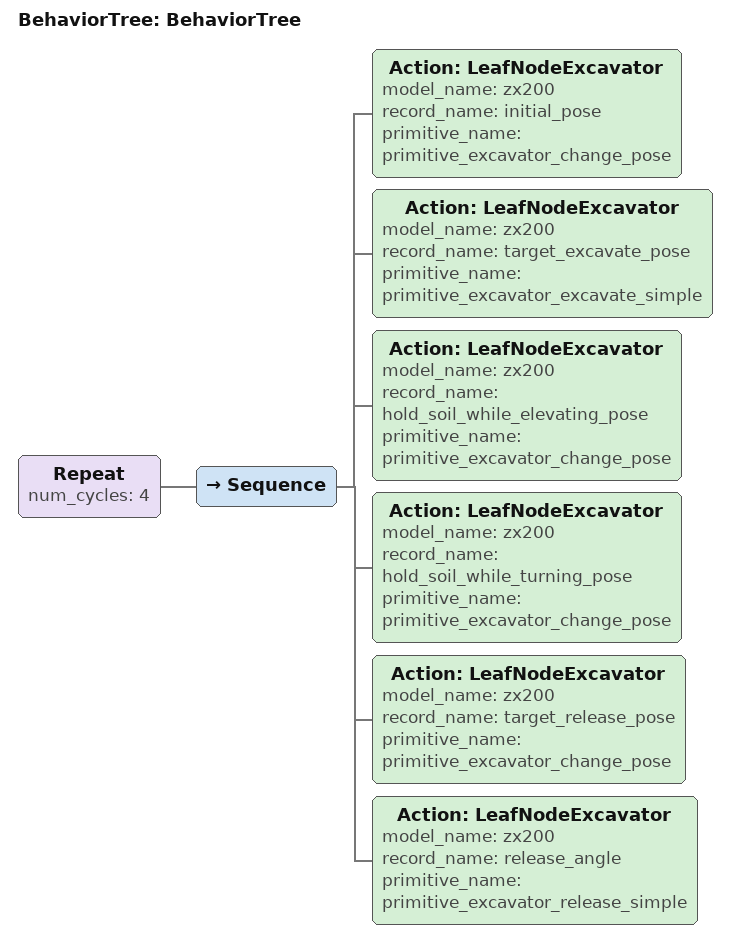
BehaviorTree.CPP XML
<?xml version="1.0"?>
<root main_tree_to_execute="BehaviorTree">
    <BehaviorTree ID="BehaviorTree">
        <Repeat num_cycles="4">
            <Sequence>
                <Action  model_name="zx200" ID="LeafNodeExcavator" record_name="initial_pose" primitive_name="primitive_excavator_change_pose"/>
                <Action  model_name="zx200" ID="LeafNodeExcavator" record_name="target_excavate_pose" primitive_name="primitive_excavator_excavate_simple"/>
                <Action  model_name="zx200" ID="LeafNodeExcavator" record_name="hold_soil_while_elevating_pose" primitive_name="primitive_excavator_change_pose"/>
                <Action  model_name="zx200" ID="LeafNodeExcavator" record_name="hold_soil_while_turning_pose" primitive_name="primitive_excavator_change_pose"/>
                <Action  model_name="zx200" ID="LeafNodeExcavator" record_name="target_release_pose" primitive_name="primitive_excavator_change_pose"/>
                <Action  model_name="zx200" ID="LeafNodeExcavator" record_name="release_angle" primitive_name="primitive_excavator_release_simple"/>
            </Sequence>
        </Repeat>
    </BehaviorTree>
</root>
